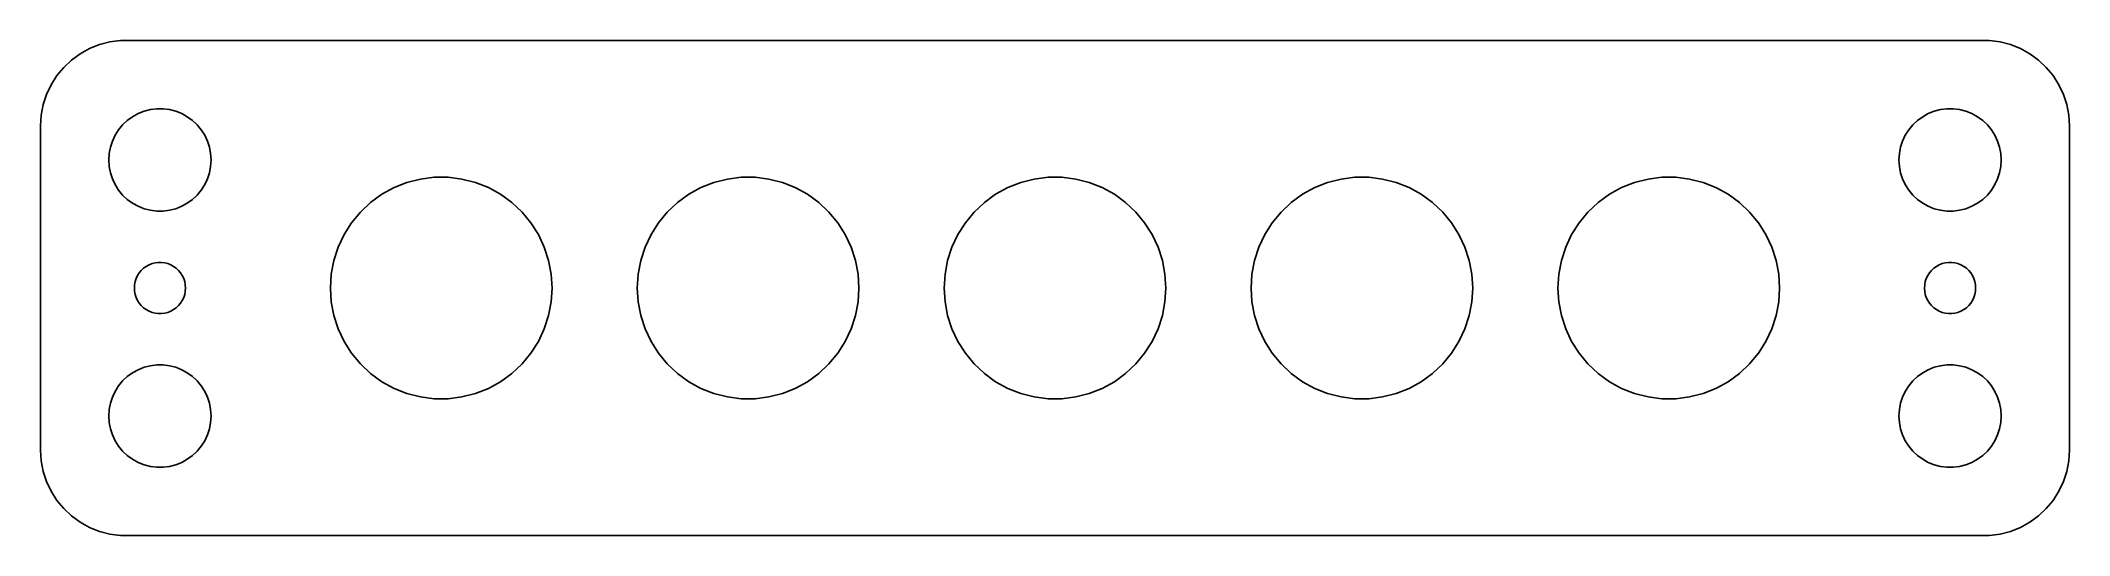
# Model space of a CAD drawing. Header units: metres. Extents: x -60 to 60, y -14 to 14.
import ezdxf

# ---------------------------------------------------------------- set-up
doc = ezdxf.new("R2010")
doc.units = ezdxf.units.M

msp = doc.modelspace()

# ---------------------------------------------------------------- linework, layer by layer
for p, q in [((-55.4369, 14.4114), (-56.0451, 14.2553)), ((-54.8139, 14.4901), (-55.4369, 14.4114)), ((54.8139, 14.4901), (-54.8139, 14.4901)), ((55.4369, 14.4114), (54.8139, 14.4901)), ((56.0451, 14.2553), (55.4369, 14.4114)), ((-57.6871, 13.3526), (-58.1448, 12.9227)), ((-57.1791, 13.7216), (-57.6871, 13.3526)), ((-56.6289, 14.0241), (-57.1791, 13.7216)), ((-56.0451, 14.2553), (-56.6289, 14.0241)), ((56.6289, 14.0241), (56.0451, 14.2553)), ((57.1791, 13.7216), (56.6289, 14.0241)), ((57.6871, 13.3526), (57.1791, 13.7216)), ((58.1448, 12.9227), (57.6871, 13.3526)), ((-58.8815, 11.9088), (-59.1489, 11.3406)), ((-58.5451, 12.4389), (-58.8815, 11.9088)), ((-58.1448, 12.9227), (-58.5451, 12.4389)), ((58.5451, 12.4389), (58.1448, 12.9227)), ((58.8815, 11.9088), (58.5451, 12.4389)), ((59.1489, 11.3406), (58.8815, 11.9088)), ((-59.3429, 10.7434), (-59.4606, 10.1267)), ((-59.1489, 11.3406), (-59.3429, 10.7434)), ((59.3429, 10.7434), (59.1489, 11.3406)), ((59.4606, 10.1267), (59.3429, 10.7434)), ((-59.4606, 10.1267), (-59.5, 9.5)), ((-54.927, 9.26335), (-54.6869, 9.55363)), ((-54.6869, 9.55363), (-54.4123, 9.81154)), ((-54.4123, 9.81154), (-54.1075, 10.033)), ((-54.1075, 10.033), (-53.7773, 10.2145)), ((-53.7773, 10.2145), (-53.427, 10.3532)), ((-53.427, 10.3532), (-53.0621, 10.4469)), ((-53.0621, 10.4469), (-52.6884, 10.4941)), ((-52.6884, 10.4941), (-52.3116, 10.4941)), ((-52.3116, 10.4941), (-51.9379, 10.4469)), ((-51.9379, 10.4469), (-51.5729, 10.3532)), ((-51.5729, 10.3532), (-51.2227, 10.2145)), ((-51.2227, 10.2145), (-50.8925, 10.033)), ((-50.8925, 10.033), (-50.5877, 9.81154)), ((-50.5877, 9.81154), (-50.3131, 9.55363)), ((-50.3131, 9.55363), (-50.0729, 9.26335)), ((50.0729, 9.26335), (50.3131, 9.55363)), ((50.3131, 9.55363), (50.5877, 9.81154)), ((50.5877, 9.81154), (50.8925, 10.033)), ((50.8925, 10.033), (51.2227, 10.2145)), ((51.2227, 10.2145), (51.5729, 10.3532)), ((51.5729, 10.3532), (51.9379, 10.4469)), ((51.9379, 10.4469), (52.3116, 10.4941)), ((52.3116, 10.4941), (52.6884, 10.4941)), ((52.6884, 10.4941), (53.0621, 10.4469)), ((53.0621, 10.4469), (53.427, 10.3532)), ((53.427, 10.3532), (53.7773, 10.2145)), ((53.7773, 10.2145), (54.1075, 10.033)), ((54.1075, 10.033), (54.4123, 9.81154)), ((54.4123, 9.81154), (54.6869, 9.55363)), ((54.6869, 9.55363), (54.927, 9.26335)), ((59.5, 9.5), (59.4606, 10.1267)), ((-59.5, 9.5), (-59.5, -9.5)), ((-55.4057, 8.24606), (-55.2893, 8.60437)), ((-55.2893, 8.60437), (-55.1289, 8.94525)), ((-55.1289, 8.94525), (-54.927, 9.26335)), ((-50.0729, 9.26335), (-49.8711, 8.94525)), ((-49.8711, 8.94525), (-49.7107, 8.60437)), ((-49.7107, 8.60437), (-49.5942, 8.24606)), ((49.5942, 8.24606), (49.7107, 8.60437)), ((49.7107, 8.60437), (49.8711, 8.94525)), ((49.8711, 8.94525), (50.0729, 9.26335)), ((54.927, 9.26335), (55.1289, 8.94525)), ((55.1289, 8.94525), (55.2893, 8.60437)), ((55.2893, 8.60437), (55.4057, 8.24606)), ((59.5, -9.5), (59.5, 9.5)), ((-55.5, 7.5), (-55.4763, 7.87599)), ((-55.4763, 7.12399), (-55.5, 7.5)), ((-55.4763, 7.87599), (-55.4057, 8.24606)), ((-49.5942, 8.24606), (-49.5237, 7.87599)), ((-49.5237, 7.87599), (-49.5, 7.5)), ((-49.5, 7.5), (-49.5237, 7.12399)), ((49.5, 7.5), (49.5237, 7.87599)), ((49.5237, 7.12399), (49.5, 7.5)), ((49.5237, 7.87599), (49.5942, 8.24606)), ((55.4057, 8.24606), (55.4763, 7.87599)), ((55.4763, 7.87599), (55.5, 7.5)), ((55.5, 7.5), (55.4763, 7.12399)), ((-55.4057, 6.75392), (-55.4763, 7.12399)), ((-55.2893, 6.39561), (-55.4057, 6.75392)), ((-55.1289, 6.05473), (-55.2893, 6.39561)), ((-54.927, 5.73663), (-55.1289, 6.05473)), ((-49.8711, 6.05473), (-50.0729, 5.73663)), ((-49.7107, 6.39561), (-49.8711, 6.05473)), ((-49.5942, 6.75392), (-49.7107, 6.39561)), ((-49.5237, 7.12399), (-49.5942, 6.75392)), ((-38.7676, 5.88136), (-38.0086, 6.18185)), ((-38.0086, 6.18185), (-37.218, 6.38486)), ((-37.218, 6.38486), (-36.4081, 6.48717)), ((-36.4081, 6.48717), (-35.5919, 6.48717)), ((-35.5919, 6.48717), (-34.782, 6.38486)), ((-34.782, 6.38486), (-33.9914, 6.18185)), ((-33.9914, 6.18185), (-33.2324, 5.88136)), ((-20.7676, 5.88136), (-20.0086, 6.18185)), ((-20.0086, 6.18185), (-19.218, 6.38486)), ((-19.218, 6.38486), (-18.4081, 6.48717)), ((-18.4081, 6.48717), (-17.5919, 6.48717)), ((-17.5919, 6.48717), (-16.782, 6.38486)), ((-16.782, 6.38486), (-15.9914, 6.18185)), ((-15.9914, 6.18185), (-15.2324, 5.88136)), ((-2.76756, 5.88136), (-2.00861, 6.18185)), ((-2.00861, 6.18185), (-1.21797, 6.38486)), ((-1.21797, 6.38486), (-0.408127, 6.48717)), ((-0.408127, 6.48717), (0.408127, 6.48717)), ((0.408127, 6.48717), (1.21797, 6.38486)), ((1.21797, 6.38486), (2.00861, 6.18185)), ((2.00861, 6.18185), (2.76756, 5.88136)), ((15.2324, 5.88136), (15.9914, 6.18185)), ((15.9914, 6.18185), (16.782, 6.38486)), ((16.782, 6.38486), (17.5919, 6.48717)), ((17.5919, 6.48717), (18.4081, 6.48717)), ((18.4081, 6.48717), (19.218, 6.38486)), ((19.218, 6.38486), (20.0086, 6.18185)), ((20.0086, 6.18185), (20.7676, 5.88136)), ((33.2324, 5.88136), (33.9914, 6.18185)), ((33.9914, 6.18185), (34.782, 6.38486)), ((34.782, 6.38486), (35.5919, 6.48717)), ((35.5919, 6.48717), (36.4081, 6.48717)), ((36.4081, 6.48717), (37.218, 6.38486)), ((37.218, 6.38486), (38.0086, 6.18185)), ((38.0086, 6.18185), (38.7676, 5.88136)), ((49.5942, 6.75392), (49.5237, 7.12399)), ((49.7107, 6.39561), (49.5942, 6.75392)), ((49.8711, 6.05473), (49.7107, 6.39561)), ((50.0729, 5.73663), (49.8711, 6.05473)), ((55.1289, 6.05473), (54.927, 5.73663)), ((55.2893, 6.39561), (55.1289, 6.05473)), ((55.4057, 6.75392), (55.2893, 6.39561)), ((55.4763, 7.12399), (55.4057, 6.75392)), ((-54.6869, 5.44635), (-54.927, 5.73663)), ((-54.4123, 5.18845), (-54.6869, 5.44635)), ((-54.1075, 4.96701), (-54.4123, 5.18845)), ((-53.7773, 4.78551), (-54.1075, 4.96701)), ((-53.427, 4.64682), (-53.7773, 4.78551)), ((-51.2227, 4.78551), (-51.5729, 4.64682)), ((-50.8925, 4.96701), (-51.2227, 4.78551)), ((-50.5877, 5.18845), (-50.8925, 4.96701)), ((-50.3131, 5.44635), (-50.5877, 5.18845)), ((-50.0729, 5.73663), (-50.3131, 5.44635)), ((-40.7383, 4.44955), (-40.1432, 5.00833)), ((-40.1432, 5.00833), (-39.4829, 5.48813)), ((-39.4829, 5.48813), (-38.7676, 5.88136)), ((-33.2324, 5.88136), (-32.5171, 5.48813)), ((-32.5171, 5.48813), (-31.8567, 5.00833)), ((-31.8567, 5.00833), (-31.2617, 4.44955)), ((-22.7383, 4.44955), (-22.1432, 5.00833)), ((-22.1432, 5.00833), (-21.4829, 5.48813)), ((-21.4829, 5.48813), (-20.7676, 5.88136)), ((-15.2324, 5.88136), (-14.5171, 5.48813)), ((-14.5171, 5.48813), (-13.8567, 5.00833)), ((-13.8567, 5.00833), (-13.2617, 4.44955)), ((-4.73828, 4.44955), (-4.14325, 5.00833)), ((-4.14325, 5.00833), (-3.48286, 5.48813)), ((-3.48286, 5.48813), (-2.76756, 5.88136)), ((2.76756, 5.88136), (3.48286, 5.48813)), ((3.48286, 5.48813), (4.14325, 5.00833)), ((4.14325, 5.00833), (4.73828, 4.44955)), ((13.2617, 4.44955), (13.8567, 5.00833)), ((13.8567, 5.00833), (14.5171, 5.48813)), ((14.5171, 5.48813), (15.2324, 5.88136)), ((20.7676, 5.88136), (21.4829, 5.48813)), ((21.4829, 5.48813), (22.1432, 5.00833)), ((22.1432, 5.00833), (22.7383, 4.44955)), ((31.2617, 4.44955), (31.8567, 5.00833)), ((31.8567, 5.00833), (32.5171, 5.48813)), ((32.5171, 5.48813), (33.2324, 5.88136)), ((38.7676, 5.88136), (39.4829, 5.48813)), ((39.4829, 5.48813), (40.1432, 5.00833)), ((40.1432, 5.00833), (40.7383, 4.44955)), ((50.3131, 5.44635), (50.0729, 5.73663)), ((50.5877, 5.18845), (50.3131, 5.44635)), ((50.8925, 4.96701), (50.5877, 5.18845)), ((51.2227, 4.78551), (50.8925, 4.96701)), ((51.5729, 4.64682), (51.2227, 4.78551)), ((53.7773, 4.78551), (53.427, 4.64682)), ((54.1075, 4.96701), (53.7773, 4.78551)), ((54.4123, 5.18845), (54.1075, 4.96701)), ((54.6869, 5.44635), (54.4123, 5.18845)), ((54.927, 5.73663), (54.6869, 5.44635)), ((-53.0621, 4.55313), (-53.427, 4.64682)), ((-52.6884, 4.50591), (-53.0621, 4.55313)), ((-52.3116, 4.50591), (-52.6884, 4.50591)), ((-51.9379, 4.55313), (-52.3116, 4.50591)), ((-51.5729, 4.64682), (-51.9379, 4.55313)), ((-41.696, 3.13139), (-41.2586, 3.8206)), ((-41.2586, 3.8206), (-40.7383, 4.44955)), ((-31.2617, 4.44955), (-30.7414, 3.8206)), ((-30.7414, 3.8206), (-30.304, 3.13139)), ((-23.696, 3.13139), (-23.2586, 3.8206)), ((-23.2586, 3.8206), (-22.7383, 4.44955)), ((-13.2617, 4.44955), (-12.7414, 3.8206)), ((-12.7414, 3.8206), (-12.304, 3.13139)), ((-5.69598, 3.13139), (-5.25861, 3.8206)), ((-5.25861, 3.8206), (-4.73828, 4.44955)), ((4.73828, 4.44955), (5.25861, 3.8206)), ((5.25861, 3.8206), (5.69598, 3.13139)), ((12.304, 3.13139), (12.7414, 3.8206)), ((12.7414, 3.8206), (13.2617, 4.44955)), ((22.7383, 4.44955), (23.2586, 3.8206)), ((23.2586, 3.8206), (23.696, 3.13139)), ((30.304, 3.13139), (30.7414, 3.8206)), ((30.7414, 3.8206), (31.2617, 4.44955)), ((40.7383, 4.44955), (41.2586, 3.8206)), ((41.2586, 3.8206), (41.696, 3.13139)), ((51.9379, 4.55313), (51.5729, 4.64682)), ((52.3116, 4.50591), (51.9379, 4.55313)), ((52.6884, 4.50591), (52.3116, 4.50591)), ((53.0621, 4.55313), (52.6884, 4.50591)), ((53.427, 4.64682), (53.0621, 4.55313)), ((-42.2958, 1.61647), (-42.0435, 2.39281)), ((-42.0435, 2.39281), (-41.696, 3.13139)), ((-30.304, 3.13139), (-29.9565, 2.39281)), ((-29.9565, 2.39281), (-29.7042, 1.61647)), ((-24.2958, 1.61647), (-24.0435, 2.39281)), ((-24.0435, 2.39281), (-23.696, 3.13139)), ((-12.304, 3.13139), (-11.9565, 2.39281)), ((-11.9565, 2.39281), (-11.7042, 1.61647)), ((-6.29578, 1.61647), (-6.04353, 2.39281)), ((-6.04353, 2.39281), (-5.69598, 3.13139)), ((5.69598, 3.13139), (6.04353, 2.39281)), ((6.04353, 2.39281), (6.29578, 1.61647)), ((11.7042, 1.61647), (11.9565, 2.39281)), ((11.9565, 2.39281), (12.304, 3.13139)), ((23.696, 3.13139), (24.0435, 2.39281)), ((24.0435, 2.39281), (24.2958, 1.61647)), ((29.7042, 1.61647), (29.9565, 2.39281)), ((29.9565, 2.39281), (30.304, 3.13139)), ((41.696, 3.13139), (42.0435, 2.39281)), ((42.0435, 2.39281), (42.2958, 1.61647)), ((-53.4561, 1.15576), (-53.3037, 1.26648)), ((-53.3037, 1.26648), (-53.1387, 1.35724)), ((-53.1387, 1.35724), (-52.9635, 1.42657)), ((-52.9635, 1.42657), (-52.7811, 1.47342)), ((-52.7811, 1.47342), (-52.5942, 1.49704)), ((-52.5942, 1.49704), (-52.4058, 1.49704)), ((-52.4058, 1.49704), (-52.2189, 1.47342)), ((-52.2189, 1.47342), (-52.0365, 1.42657)), ((-52.0365, 1.42657), (-51.8613, 1.35724)), ((-51.8613, 1.35724), (-51.6963, 1.26648)), ((-51.6963, 1.26648), (-51.5439, 1.15576)), ((-42.4487, 0.814651), (-42.2958, 1.61647)), ((-29.7042, 1.61647), (-29.5513, 0.814651)), ((-24.4487, 0.814651), (-24.2958, 1.61647)), ((-11.7042, 1.61647), (-11.5513, 0.814651)), ((-6.44873, 0.814651), (-6.29578, 1.61647)), ((6.29578, 1.61647), (6.44873, 0.814651)), ((11.5513, 0.814651), (11.7042, 1.61647)), ((24.2958, 1.61647), (24.4487, 0.814651)), ((29.5513, 0.814651), (29.7042, 1.61647)), ((42.2958, 1.61647), (42.4487, 0.814651)), ((51.5439, 1.15576), (51.6963, 1.26648)), ((51.6963, 1.26648), (51.8613, 1.35724)), ((51.8613, 1.35724), (52.0365, 1.42657)), ((52.0365, 1.42657), (52.2189, 1.47342)), ((52.2189, 1.47342), (52.4058, 1.49704)), ((52.4058, 1.49704), (52.5942, 1.49704)), ((52.5942, 1.49704), (52.7811, 1.47342)), ((52.7811, 1.47342), (52.9635, 1.42657)), ((52.9635, 1.42657), (53.1387, 1.35724)), ((53.1387, 1.35724), (53.3037, 1.26648)), ((53.3037, 1.26648), (53.4561, 1.15576)), ((-54, 0), (-53.9882, 0.187988)), ((-53.9882, -0.187988), (-54, 0)), ((-53.9882, 0.187988), (-53.9529, 0.373032)), ((-53.9529, 0.373032), (-53.8947, 0.552185)), ((-53.8947, 0.552185), (-53.8145, 0.722626)), ((-53.8145, 0.722626), (-53.7135, 0.881668)), ((-53.7135, 0.881668), (-53.5934, 1.02681)), ((-53.5934, 1.02681), (-53.4561, 1.15576)), ((-51.5439, 1.15576), (-51.4065, 1.02681)), ((-51.4065, 1.02681), (-51.2865, 0.881668)), ((-51.2865, 0.881668), (-51.1855, 0.722626)), ((-51.1855, 0.722626), (-51.1053, 0.552185)), ((-51.1053, 0.552185), (-51.0471, 0.373032)), ((-51.0471, 0.373032), (-51.0118, 0.187988)), ((-51.0118, 0.187988), (-51, 0)), ((-51, 0), (-51.0118, -0.187988)), ((-42.5, 0), (-42.4487, 0.814651)), ((-42.4487, -0.814651), (-42.5, 0)), ((-29.5513, 0.814651), (-29.5, 0)), ((-29.5, 0), (-29.5513, -0.814651)), ((-24.5, 0), (-24.4487, 0.814651)), ((-24.4487, -0.814651), (-24.5, 0)), ((-11.5513, 0.814651), (-11.5, 0)), ((-11.5, 0), (-11.5513, -0.814651)), ((-6.5, 0), (-6.44873, 0.814651)), ((-6.44873, -0.814651), (-6.5, 0)), ((6.44873, 0.814651), (6.5, 0)), ((6.5, 0), (6.44873, -0.814651)), ((11.5, 0), (11.5513, 0.814651)), ((11.5513, -0.814651), (11.5, 0)), ((24.4487, 0.814651), (24.5, 0)), ((24.5, 0), (24.4487, -0.814651)), ((29.5, 0), (29.5513, 0.814651)), ((29.5513, -0.814651), (29.5, 0)), ((42.4487, 0.814651), (42.5, 0)), ((42.5, 0), (42.4487, -0.814651)), ((51, 0), (51.0118, 0.187988)), ((51.0118, -0.187988), (51, 0)), ((51.0118, 0.187988), (51.0471, 0.373032)), ((51.0471, 0.373032), (51.1053, 0.552185)), ((51.1053, 0.552185), (51.1855, 0.722626)), ((51.1855, 0.722626), (51.2865, 0.881668)), ((51.2865, 0.881668), (51.4065, 1.02681)), ((51.4065, 1.02681), (51.5439, 1.15576)), ((53.4561, 1.15576), (53.5934, 1.02681)), ((53.5934, 1.02681), (53.7135, 0.881668)), ((53.7135, 0.881668), (53.8145, 0.722626)), ((53.8145, 0.722626), (53.8947, 0.552185)), ((53.8947, 0.552185), (53.9529, 0.373032)), ((53.9529, 0.373032), (53.9882, 0.187988)), ((53.9882, 0.187988), (54, 0)), ((54, 0), (53.9882, -0.187988)), ((-53.9529, -0.373032), (-53.9882, -0.187988)), ((-53.8947, -0.552185), (-53.9529, -0.373032)), ((-53.8145, -0.722626), (-53.8947, -0.552185)), ((-53.7135, -0.881668), (-53.8145, -0.722626)), ((-53.5934, -1.02681), (-53.7135, -0.881668)), ((-53.4561, -1.15576), (-53.5934, -1.02681)), ((-53.3037, -1.26648), (-53.4561, -1.15576)), ((-51.5439, -1.15576), (-51.6963, -1.26648)), ((-51.4065, -1.02681), (-51.5439, -1.15576)), ((-51.2865, -0.881668), (-51.4065, -1.02681)), ((-51.1855, -0.722626), (-51.2865, -0.881668)), ((-51.1053, -0.552185), (-51.1855, -0.722626)), ((-51.0471, -0.373032), (-51.1053, -0.552185)), ((-51.0118, -0.187988), (-51.0471, -0.373032)), ((-42.2958, -1.61647), (-42.4487, -0.814651)), ((-29.5513, -0.814651), (-29.7042, -1.61647)), ((-24.2958, -1.61647), (-24.4487, -0.814651)), ((-11.5513, -0.814651), (-11.7042, -1.61647)), ((-6.29578, -1.61647), (-6.44873, -0.814651)), ((6.44873, -0.814651), (6.29578, -1.61647)), ((11.7042, -1.61647), (11.5513, -0.814651)), ((24.4487, -0.814651), (24.2958, -1.61647)), ((29.7042, -1.61647), (29.5513, -0.814651)), ((42.4487, -0.814651), (42.2958, -1.61647)), ((51.0471, -0.373032), (51.0118, -0.187988)), ((51.1053, -0.552185), (51.0471, -0.373032)), ((51.1855, -0.722626), (51.1053, -0.552185)), ((51.2865, -0.881668), (51.1855, -0.722626)), ((51.4065, -1.02681), (51.2865, -0.881668)), ((51.5439, -1.15576), (51.4065, -1.02681)), ((51.6963, -1.26648), (51.5439, -1.15576)), ((53.4561, -1.15576), (53.3037, -1.26648)), ((53.5934, -1.02681), (53.4561, -1.15576)), ((53.7135, -0.881668), (53.5934, -1.02681)), ((53.8145, -0.722626), (53.7135, -0.881668)), ((53.8947, -0.552185), (53.8145, -0.722626)), ((53.9529, -0.373032), (53.8947, -0.552185)), ((53.9882, -0.187988), (53.9529, -0.373032)), ((-53.1387, -1.35724), (-53.3037, -1.26648)), ((-52.9635, -1.42657), (-53.1387, -1.35724)), ((-52.7811, -1.47342), (-52.9635, -1.42657)), ((-52.5942, -1.49704), (-52.7811, -1.47342)), ((-52.4058, -1.49704), (-52.5942, -1.49704)), ((-52.2189, -1.47342), (-52.4058, -1.49704)), ((-52.0365, -1.42657), (-52.2189, -1.47342)), ((-51.8613, -1.35724), (-52.0365, -1.42657)), ((-51.6963, -1.26648), (-51.8613, -1.35724)), ((-42.0435, -2.39281), (-42.2958, -1.61647)), ((-29.7042, -1.61647), (-29.9565, -2.39281)), ((-24.0435, -2.39281), (-24.2958, -1.61647)), ((-11.7042, -1.61647), (-11.9565, -2.39281)), ((-6.04353, -2.39281), (-6.29578, -1.61647)), ((6.29578, -1.61647), (6.04353, -2.39281)), ((11.9565, -2.39281), (11.7042, -1.61647)), ((24.2958, -1.61647), (24.0435, -2.39281)), ((29.9565, -2.39281), (29.7042, -1.61647)), ((42.2958, -1.61647), (42.0435, -2.39281)), ((51.8613, -1.35724), (51.6963, -1.26648)), ((52.0365, -1.42657), (51.8613, -1.35724)), ((52.2189, -1.47342), (52.0365, -1.42657)), ((52.4058, -1.49704), (52.2189, -1.47342)), ((52.5942, -1.49704), (52.4058, -1.49704)), ((52.7811, -1.47342), (52.5942, -1.49704)), ((52.9635, -1.42657), (52.7811, -1.47342)), ((53.1387, -1.35724), (52.9635, -1.42657)), ((53.3037, -1.26648), (53.1387, -1.35724)), ((-41.696, -3.13139), (-42.0435, -2.39281)), ((-41.2586, -3.8206), (-41.696, -3.13139)), ((-30.304, -3.13139), (-30.7414, -3.8206)), ((-29.9565, -2.39281), (-30.304, -3.13139)), ((-23.696, -3.13139), (-24.0435, -2.39281)), ((-23.2586, -3.8206), (-23.696, -3.13139)), ((-12.304, -3.13139), (-12.7414, -3.8206)), ((-11.9565, -2.39281), (-12.304, -3.13139)), ((-5.69598, -3.13139), (-6.04353, -2.39281)), ((-5.25861, -3.8206), (-5.69598, -3.13139)), ((5.69598, -3.13139), (5.25861, -3.8206)), ((6.04353, -2.39281), (5.69598, -3.13139)), ((12.304, -3.13139), (11.9565, -2.39281)), ((12.7414, -3.8206), (12.304, -3.13139)), ((23.696, -3.13139), (23.2586, -3.8206)), ((24.0435, -2.39281), (23.696, -3.13139)), ((30.304, -3.13139), (29.9565, -2.39281)), ((30.7414, -3.8206), (30.304, -3.13139)), ((41.696, -3.13139), (41.2586, -3.8206)), ((42.0435, -2.39281), (41.696, -3.13139)), ((-53.7773, -4.78551), (-53.427, -4.64682)), ((-53.427, -4.64682), (-53.0621, -4.55313)), ((-53.0621, -4.55313), (-52.6884, -4.50591)), ((-52.6884, -4.50591), (-52.3116, -4.50591)), ((-52.3116, -4.50591), (-51.9379, -4.55313)), ((-51.9379, -4.55313), (-51.5729, -4.64682)), ((-51.5729, -4.64682), (-51.2227, -4.78551)), ((-40.7383, -4.44955), (-41.2586, -3.8206)), ((-40.1432, -5.00833), (-40.7383, -4.44955)), ((-31.2617, -4.44955), (-31.8567, -5.00833)), ((-30.7414, -3.8206), (-31.2617, -4.44955)), ((-22.7383, -4.44955), (-23.2586, -3.8206)), ((-22.1432, -5.00833), (-22.7383, -4.44955)), ((-13.2617, -4.44955), (-13.8567, -5.00833)), ((-12.7414, -3.8206), (-13.2617, -4.44955)), ((-4.73828, -4.44955), (-5.25861, -3.8206)), ((-4.14325, -5.00833), (-4.73828, -4.44955)), ((4.73828, -4.44955), (4.14325, -5.00833)), ((5.25861, -3.8206), (4.73828, -4.44955)), ((13.2617, -4.44955), (12.7414, -3.8206)), ((13.8567, -5.00833), (13.2617, -4.44955)), ((22.7383, -4.44955), (22.1432, -5.00833)), ((23.2586, -3.8206), (22.7383, -4.44955)), ((31.2617, -4.44955), (30.7414, -3.8206)), ((31.8567, -5.00833), (31.2617, -4.44955)), ((40.7383, -4.44955), (40.1432, -5.00833)), ((41.2586, -3.8206), (40.7383, -4.44955)), ((51.2227, -4.78551), (51.5729, -4.64682)), ((51.5729, -4.64682), (51.9379, -4.55313)), ((51.9379, -4.55313), (52.3116, -4.50591)), ((52.3116, -4.50591), (52.6884, -4.50591)), ((52.6884, -4.50591), (53.0621, -4.55313)), ((53.0621, -4.55313), (53.427, -4.64682)), ((53.427, -4.64682), (53.7773, -4.78551)), ((-55.1289, -6.05473), (-54.927, -5.73663)), ((-54.927, -5.73663), (-54.6869, -5.44635)), ((-54.6869, -5.44635), (-54.4123, -5.18845)), ((-54.4123, -5.18845), (-54.1075, -4.96701)), ((-54.1075, -4.96701), (-53.7773, -4.78551)), ((-51.2227, -4.78551), (-50.8925, -4.96701)), ((-50.8925, -4.96701), (-50.5877, -5.18845)), ((-50.5877, -5.18845), (-50.3131, -5.44635)), ((-50.3131, -5.44635), (-50.0729, -5.73663)), ((-50.0729, -5.73663), (-49.8711, -6.05473)), ((-39.4829, -5.48813), (-40.1432, -5.00833)), ((-38.7676, -5.88136), (-39.4829, -5.48813)), ((-38.0086, -6.18185), (-38.7676, -5.88136)), ((-33.2324, -5.88136), (-33.9914, -6.18185)), ((-32.5171, -5.48813), (-33.2324, -5.88136)), ((-31.8567, -5.00833), (-32.5171, -5.48813)), ((-21.4829, -5.48813), (-22.1432, -5.00833)), ((-20.7676, -5.88136), (-21.4829, -5.48813)), ((-20.0086, -6.18185), (-20.7676, -5.88136)), ((-15.2324, -5.88136), (-15.9914, -6.18185)), ((-14.5171, -5.48813), (-15.2324, -5.88136)), ((-13.8567, -5.00833), (-14.5171, -5.48813)), ((-3.48286, -5.48813), (-4.14325, -5.00833)), ((-2.76756, -5.88136), (-3.48286, -5.48813)), ((-2.00861, -6.18185), (-2.76756, -5.88136)), ((2.76756, -5.88136), (2.00861, -6.18185)), ((3.48286, -5.48813), (2.76756, -5.88136)), ((4.14325, -5.00833), (3.48286, -5.48813)), ((14.5171, -5.48813), (13.8567, -5.00833)), ((15.2324, -5.88136), (14.5171, -5.48813)), ((15.9914, -6.18185), (15.2324, -5.88136)), ((20.7676, -5.88136), (20.0086, -6.18185)), ((21.4829, -5.48813), (20.7676, -5.88136)), ((22.1432, -5.00833), (21.4829, -5.48813)), ((32.5171, -5.48813), (31.8567, -5.00833)), ((33.2324, -5.88136), (32.5171, -5.48813)), ((33.9914, -6.18185), (33.2324, -5.88136)), ((38.7676, -5.88136), (38.0086, -6.18185)), ((39.4829, -5.48813), (38.7676, -5.88136)), ((40.1432, -5.00833), (39.4829, -5.48813)), ((49.8711, -6.05473), (50.0729, -5.73663)), ((50.0729, -5.73663), (50.3131, -5.44635)), ((50.3131, -5.44635), (50.5877, -5.18845)), ((50.5877, -5.18845), (50.8925, -4.96701)), ((50.8925, -4.96701), (51.2227, -4.78551)), ((53.7773, -4.78551), (54.1075, -4.96701)), ((54.1075, -4.96701), (54.4123, -5.18845)), ((54.4123, -5.18845), (54.6869, -5.44635)), ((54.6869, -5.44635), (54.927, -5.73663)), ((54.927, -5.73663), (55.1289, -6.05473)), ((-55.5, -7.5), (-55.4763, -7.12399)), ((-55.4763, -7.12399), (-55.4057, -6.75392)), ((-55.4057, -6.75392), (-55.2893, -6.39561)), ((-55.2893, -6.39561), (-55.1289, -6.05473)), ((-49.8711, -6.05473), (-49.7107, -6.39561)), ((-49.7107, -6.39561), (-49.5942, -6.75392)), ((-49.5942, -6.75392), (-49.5237, -7.12399)), ((-49.5237, -7.12399), (-49.5, -7.5)), ((-37.218, -6.38486), (-38.0086, -6.18185)), ((-36.4081, -6.48717), (-37.218, -6.38486)), ((-35.5919, -6.48717), (-36.4081, -6.48717)), ((-34.782, -6.38486), (-35.5919, -6.48717)), ((-33.9914, -6.18185), (-34.782, -6.38486)), ((-19.218, -6.38486), (-20.0086, -6.18185)), ((-18.4081, -6.48717), (-19.218, -6.38486)), ((-17.5919, -6.48717), (-18.4081, -6.48717)), ((-16.782, -6.38486), (-17.5919, -6.48717)), ((-15.9914, -6.18185), (-16.782, -6.38486)), ((-1.21797, -6.38486), (-2.00861, -6.18185)), ((-0.408127, -6.48717), (-1.21797, -6.38486)), ((0.408127, -6.48717), (-0.408127, -6.48717)), ((1.21797, -6.38486), (0.408127, -6.48717)), ((2.00861, -6.18185), (1.21797, -6.38486)), ((16.782, -6.38486), (15.9914, -6.18185)), ((17.5919, -6.48717), (16.782, -6.38486)), ((18.4081, -6.48717), (17.5919, -6.48717)), ((19.218, -6.38486), (18.4081, -6.48717)), ((20.0086, -6.18185), (19.218, -6.38486)), ((34.782, -6.38486), (33.9914, -6.18185)), ((35.5919, -6.48717), (34.782, -6.38486)), ((36.4081, -6.48717), (35.5919, -6.48717)), ((37.218, -6.38486), (36.4081, -6.48717)), ((38.0086, -6.18185), (37.218, -6.38486)), ((49.5, -7.5), (49.5237, -7.12399)), ((49.5237, -7.12399), (49.5942, -6.75392)), ((49.5942, -6.75392), (49.7107, -6.39561)), ((49.7107, -6.39561), (49.8711, -6.05473)), ((55.1289, -6.05473), (55.2893, -6.39561)), ((55.2893, -6.39561), (55.4057, -6.75392)), ((55.4057, -6.75392), (55.4763, -7.12399)), ((55.4763, -7.12399), (55.5, -7.5)), ((-55.4763, -7.87599), (-55.5, -7.5)), ((-55.4057, -8.24606), (-55.4763, -7.87599)), ((-55.2893, -8.60437), (-55.4057, -8.24606)), ((-49.5942, -8.24606), (-49.7107, -8.60437)), ((-49.5237, -7.87599), (-49.5942, -8.24606)), ((-49.5, -7.5), (-49.5237, -7.87599)), ((49.5237, -7.87599), (49.5, -7.5)), ((49.5942, -8.24606), (49.5237, -7.87599)), ((49.7107, -8.60437), (49.5942, -8.24606)), ((55.4057, -8.24606), (55.2893, -8.60437)), ((55.4763, -7.87599), (55.4057, -8.24606)), ((55.5, -7.5), (55.4763, -7.87599)), ((-59.5, -9.5), (-59.4606, -10.1267)), ((-55.1289, -8.94525), (-55.2893, -8.60437)), ((-54.927, -9.26335), (-55.1289, -8.94525)), ((-54.6869, -9.55363), (-54.927, -9.26335)), ((-50.0729, -9.26335), (-50.3131, -9.55363)), ((-49.8711, -8.94525), (-50.0729, -9.26335)), ((-49.7107, -8.60437), (-49.8711, -8.94525)), ((49.8711, -8.94525), (49.7107, -8.60437)), ((50.0729, -9.26335), (49.8711, -8.94525)), ((50.3131, -9.55363), (50.0729, -9.26335)), ((54.927, -9.26335), (54.6869, -9.55363)), ((55.1289, -8.94525), (54.927, -9.26335)), ((55.2893, -8.60437), (55.1289, -8.94525)), ((59.4606, -10.1267), (59.5, -9.5)), ((-59.4606, -10.1267), (-59.3429, -10.7434)), ((-54.4123, -9.81154), (-54.6869, -9.55363)), ((-54.1075, -10.033), (-54.4123, -9.81154)), ((-53.7773, -10.2145), (-54.1075, -10.033)), ((-53.427, -10.3532), (-53.7773, -10.2145)), ((-53.0621, -10.4469), (-53.427, -10.3532)), ((-52.6884, -10.4941), (-53.0621, -10.4469)), ((-52.3116, -10.4941), (-52.6884, -10.4941)), ((-51.9379, -10.4469), (-52.3116, -10.4941)), ((-51.5729, -10.3532), (-51.9379, -10.4469)), ((-51.2227, -10.2145), (-51.5729, -10.3532)), ((-50.8925, -10.033), (-51.2227, -10.2145)), ((-50.5877, -9.81154), (-50.8925, -10.033)), ((-50.3131, -9.55363), (-50.5877, -9.81154)), ((50.5877, -9.81154), (50.3131, -9.55363)), ((50.8925, -10.033), (50.5877, -9.81154)), ((51.2227, -10.2145), (50.8925, -10.033)), ((51.5729, -10.3532), (51.2227, -10.2145)), ((51.9379, -10.4469), (51.5729, -10.3532)), ((52.3116, -10.4941), (51.9379, -10.4469)), ((52.6884, -10.4941), (52.3116, -10.4941)), ((53.0621, -10.4469), (52.6884, -10.4941)), ((53.427, -10.3532), (53.0621, -10.4469)), ((53.7773, -10.2145), (53.427, -10.3532)), ((54.1075, -10.033), (53.7773, -10.2145)), ((54.4123, -9.81154), (54.1075, -10.033)), ((54.6869, -9.55363), (54.4123, -9.81154)), ((59.3429, -10.7434), (59.4606, -10.1267)), ((-59.3429, -10.7434), (-59.1489, -11.3406)), ((-59.1489, -11.3406), (-58.8815, -11.9088)), ((58.8815, -11.9088), (59.1489, -11.3406)), ((59.1489, -11.3406), (59.3429, -10.7434)), ((-58.8815, -11.9088), (-58.5451, -12.4389)), ((-58.5451, -12.4389), (-58.1448, -12.9227)), ((-58.1448, -12.9227), (-57.6871, -13.3526)), ((57.6871, -13.3526), (58.1448, -12.9227)), ((58.1448, -12.9227), (58.5451, -12.4389)), ((58.5451, -12.4389), (58.8815, -11.9088)), ((-57.6871, -13.3526), (-57.1791, -13.7216)), ((-57.1791, -13.7216), (-56.6289, -14.0241)), ((-56.6289, -14.0241), (-56.0451, -14.2553)), ((-56.0451, -14.2553), (-55.4369, -14.4114)), ((55.4369, -14.4114), (56.0451, -14.2553)), ((56.0451, -14.2553), (56.6289, -14.0241)), ((56.6289, -14.0241), (57.1791, -13.7216)), ((57.1791, -13.7216), (57.6871, -13.3526)), ((-55.4369, -14.4114), (-54.8139, -14.4901)), ((-54.8139, -14.4901), (54.8139, -14.4901)), ((54.8139, -14.4901), (55.4369, -14.4114))]:
    msp.add_line(p, q)

doc.saveas('drawing.dxf')
